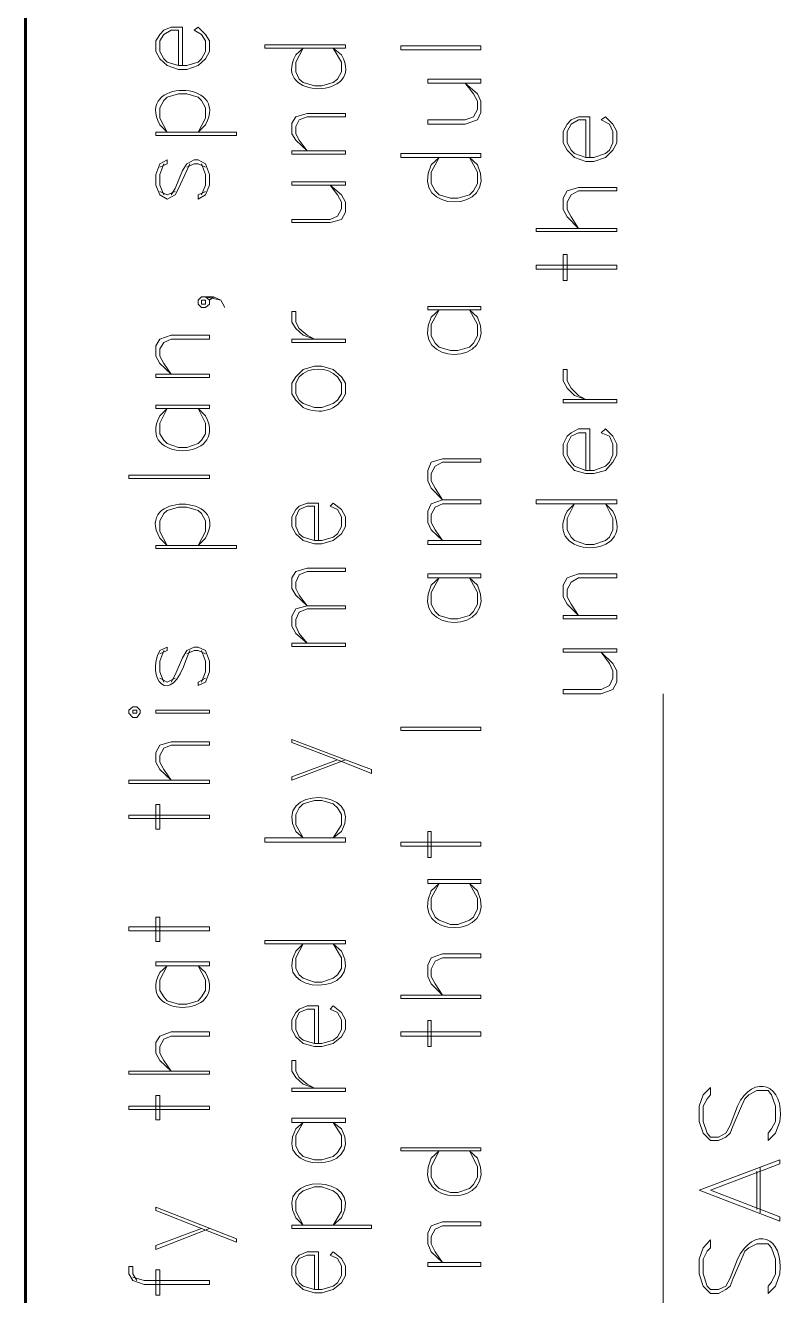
# Model space of a CAD drawing. Header units: inches. Extents: x 5 to 516, y -193 to 129.
# Drawn here: x 376.401 to 377.438, y -26.184 to -24.452 of the extents above; entities that cross this region are included whole.
import ezdxf

# ---------------------------------------------------------------- set-up
doc = ezdxf.new("R2010")
doc.units = ezdxf.units.IN
doc.header["$MEASUREMENT"] = 0
doc.layers.add('PDF5_Geometry', color=7, linetype='Continuous')

msp = doc.modelspace()

# ---------------------------------------------------------------- linework, layer by layer
at = {"layer": 'PDF5_Geometry', "lineweight": 60}
msp.add_lwpolyline([(376.4010311, -16.9256758), (376.4010311, -46.9256782)], dxfattribs=at)
at = {"layer": 'PDF5_Geometry', "lineweight": 15}
for points in [[(376.6154756, -24.5067853), (376.6154756, -24.4545631), (376.5999201, -24.4545631), (376.5899201, -24.4590076), (376.5843645, -24.4645631), (376.578809, -24.473452), (376.578809, -24.4878964), (376.5843645, -24.4978964), (376.5943645, -24.5067853), (376.6099201, -24.5123409), (376.6210312, -24.5123409), (376.6365867, -24.5067853), (376.6465867, -24.4978964), (376.6521423, -24.4878964), (376.6521423, -24.473452), (376.6465867, -24.4645631), (376.6365867, -24.4545631)], [(376.60992, -24.5067853), (376.60992, -24.4590076), (376.59992, -24.4590076), (376.58992, -24.4645631), (376.5843645, -24.473452), (376.5843645, -24.4878964), (376.58992, -24.4978964), (376.5943645, -24.5023409), (376.60992, -24.5067853), (376.6210311, -24.5067853), (376.6365867, -24.5023409), (376.6410311, -24.4978964), (376.6465867, -24.4878964), (376.6465867, -24.473452), (376.6410311, -24.4645631), (376.6310311, -24.4590076), (376.6365867, -24.4545631)], [(376.8321421, -24.4923407), (376.821031, -24.4834518), (376.8321421, -24.5023407), (376.8321421, -24.515674), (376.8265866, -24.525674), (376.821031, -24.5301185), (376.8054755, -24.5345629), (376.7954755, -24.5345629), (376.7799199, -24.5301185), (376.7743643, -24.525674), (376.7699199, -24.515674), (376.7699199, -24.5023407), (376.7799199, -24.4834518), (376.7699199, -24.4923407)], [(376.6465868, -24.5878973), (376.6365868, -24.5978973), (376.6465868, -24.5790084), (376.6465868, -24.5645639), (376.6410312, -24.5545639), (376.6365868, -24.5501195), (376.6210312, -24.545675), (376.6099201, -24.545675), (376.5943645, -24.5501195), (376.5899201, -24.5545639), (376.5843645, -24.5645639), (376.5843645, -24.5790084), (376.5943645, -24.5978973), (376.5843645, -24.5878973)], [(377.1710312, -24.6323414), (377.1710312, -24.5767859), (377.1554757, -24.5767859), (377.1454757, -24.5812303), (377.1399201, -24.5867859), (377.1343646, -24.5967859), (377.1343646, -24.6123414), (377.1399201, -24.6223414), (377.1499201, -24.6323414), (377.1654757, -24.637897), (377.1765868, -24.637897), (377.1921423, -24.6323414), (377.2021423, -24.6223414), (377.2076979, -24.6123414), (377.2076979, -24.5967859), (377.2021423, -24.5867859), (377.1921423, -24.5767859)], [(377.1654756, -24.6323414), (377.1654756, -24.5812303), (377.1554756, -24.5812303), (377.1454756, -24.5867859), (377.1399201, -24.5967859), (377.1399201, -24.6123414), (377.1454756, -24.6223414), (377.1499201, -24.6267859), (377.1654756, -24.6323414), (377.1765867, -24.6323414), (377.1921423, -24.6267859), (377.1976978, -24.6223414), (377.2021423, -24.6123414), (377.2021423, -24.5967859), (377.1976978, -24.5867859), (377.1865867, -24.5812303), (377.1921423, -24.5767859)], [(376.5843645, -24.6456758), (376.5943645, -24.6412313), (376.5943645, -24.6356758), (376.5843645, -24.6412313), (376.578809, -24.6556758), (376.578809, -24.6701202), (376.5843645, -24.6834536), (376.5943645, -24.6890091), (376.6054756, -24.6834536), (376.6099201, -24.6745647), (376.6210312, -24.6501202), (376.6254756, -24.6412313)], [(376.58992, -24.64123), (376.5843644, -24.6556744), (376.5843644, -24.6701189), (376.58992, -24.6834522)], [(376.5999199, -24.6834527), (376.6054754, -24.6745638), (376.6154754, -24.6501194), (376.621031, -24.6412305), (376.631031, -24.635675), (376.6365865, -24.635675), (376.6465865, -24.6412305), (376.6521421, -24.655675), (376.6521421, -24.6701194), (376.6465865, -24.6834527), (376.6365865, -24.6890083)], [(376.6210312, -24.6456742), (376.6310312, -24.6412298), (376.6365868, -24.6412298), (376.6465868, -24.6456742)], [(376.641031, -24.64123), (376.6465866, -24.6556744), (376.6465866, -24.6701189), (376.641031, -24.6834522)], [(377.0176978, -24.6423414), (377.0065867, -24.6323414), (377.0176978, -24.6523414), (377.0176978, -24.667897), (377.0121422, -24.677897), (377.0065867, -24.6834526), (376.9910311, -24.687897), (376.9810311, -24.687897), (376.9654755, -24.6834526), (376.95992, -24.677897), (376.9543644, -24.667897), (376.9543644, -24.6523414), (376.9654755, -24.6323414), (376.9543644, -24.6423414)], [(376.5843644, -24.6790085), (376.5943644, -24.6834529), (376.6054755, -24.6790085)], [(376.6465866, -24.6790085), (376.6365866, -24.6834529), (376.6365866, -24.6890085)], [(376.6676977, -24.8267861), (376.6465866, -24.8223416), (376.6521422, -24.8267861), (376.6521422, -24.8323416), (376.6465866, -24.8367861), (376.6410311, -24.8367861), (376.6365866, -24.8323416), (376.6365866, -24.8267861), (376.6410311, -24.8223416), (376.6576977, -24.8223416), (376.6676977, -24.8267861), (376.6732533, -24.8367861)], [(376.6521422, -24.8267859), (376.6576978, -24.8223415)], [(377.0176978, -24.8501187), (377.0065867, -24.8401187), (377.0176978, -24.8601187), (377.0176978, -24.8756743), (377.0121422, -24.8856743), (377.0065867, -24.8912298), (376.9910311, -24.8956743), (376.9810311, -24.8956743), (376.9654755, -24.8912298), (376.95992, -24.8856743), (376.9543644, -24.8756743), (376.9543644, -24.8601187), (376.9654755, -24.8401187), (376.9543644, -24.8501187)], [(376.8376978, -24.9545641), (376.8376978, -24.9401197), (376.8321422, -24.9312308), (376.8210311, -24.9212308), (376.8054755, -24.9167864), (376.7954755, -24.9167864), (376.77992, -24.9212308), (376.76992, -24.9312308), (376.7643644, -24.9401197), (376.7643644, -24.9545641), (376.76992, -24.963453), (376.77992, -24.973453)], [(376.7743645, -24.9312308), (376.76992, -24.9401197), (376.76992, -24.9545641), (376.7743645, -24.963453), (376.77992, -24.9678975), (376.7954756, -24.973453), (376.8054756, -24.973453), (376.8210311, -24.9678975), (376.8265867, -24.963453), (376.8321423, -24.9545641), (376.8321423, -24.9401197), (376.8265867, -24.9312308)], [(376.6465868, -24.9845633), (376.6365868, -24.9745633), (376.6465868, -24.9945633), (376.6465868, -25.0090078), (376.6410312, -25.0178967), (376.6365868, -25.0223411), (376.6210312, -25.0278967), (376.6099201, -25.0278967), (376.5943645, -25.0223411), (376.5899201, -25.0178967), (376.5843645, -25.0090078), (376.5843645, -24.9945633), (376.5943645, -24.9745633), (376.5843645, -24.9845633)], [(377.1710312, -25.0590089), (377.1710312, -25.0023422), (377.1554757, -25.0023422), (377.1454757, -25.0078978), (377.1399201, -25.0123422), (377.1343646, -25.0234533), (377.1343646, -25.0378978), (377.1399201, -25.0478978), (377.1499201, -25.0590089), (377.1654757, -25.0634533), (377.1765868, -25.0634533), (377.1921423, -25.0590089), (377.2021423, -25.0478978), (377.2076979, -25.0378978), (377.2076979, -25.0234533), (377.2021423, -25.0123422), (377.1921423, -25.0023422)], [(377.1654756, -25.0590089), (377.1654756, -25.0078978), (377.1554756, -25.0078978), (377.1454756, -25.0123422), (377.1399201, -25.0234533), (377.1399201, -25.0378978), (377.1454756, -25.0478978), (377.1499201, -25.0534533), (377.1654756, -25.0590089), (377.1765867, -25.0590089), (377.1921423, -25.0534533), (377.1976978, -25.0478978), (377.2021423, -25.0378978), (377.2021423, -25.0234533), (377.1976978, -25.0123422), (377.1865867, -25.0078978), (377.1921423, -25.0023422)], [(376.6465868, -25.1512315), (376.6365868, -25.1612315), (376.6465868, -25.1423426), (376.6465868, -25.1278981), (376.6410312, -25.1178981), (376.6365868, -25.1134537), (376.6210312, -25.1090092), (376.6099201, -25.1090092), (376.5943645, -25.1134537), (376.5899201, -25.1178981), (376.5843645, -25.1278981), (376.5843645, -25.1423426), (376.5943645, -25.1612315), (376.5843645, -25.1512315)], [(376.801031, -25.1545651), (376.801031, -25.1034539), (376.7854754, -25.1034539), (376.7743643, -25.1078984), (376.7699199, -25.1123428), (376.7643643, -25.1223428), (376.7643643, -25.1356762), (376.7699199, -25.1456762), (376.7799199, -25.1545651), (376.7954754, -25.1590095), (376.8054754, -25.1590095), (376.821031, -25.1545651), (376.8321421, -25.1456762), (376.8376977, -25.1356762), (376.8376977, -25.1223428), (376.8321421, -25.1123428), (376.821031, -25.1034539)], [(376.7954757, -25.1545651), (376.7954757, -25.1078984), (376.7854757, -25.1078984), (376.7743646, -25.1123428), (376.7699201, -25.1223428), (376.7699201, -25.1356762), (376.7743646, -25.1456762), (376.7799201, -25.1501206), (376.7954757, -25.1545651), (376.8054757, -25.1545651), (376.8210312, -25.1501206), (376.8265868, -25.1456762), (376.8321423, -25.1356762), (376.8321423, -25.1223428), (376.8265868, -25.1123428), (376.8165868, -25.1078984), (376.8210312, -25.1034539)], [(377.2021424, -25.1145637), (377.1921424, -25.1045637), (377.2021424, -25.1245637), (377.2021424, -25.1401193), (377.1976979, -25.1501193), (377.1921424, -25.1545637), (377.1765868, -25.1601193), (377.1654757, -25.1601193), (377.1499201, -25.1545637), (377.1454757, -25.1501193), (377.1399201, -25.1401193), (377.1399201, -25.1245637), (377.1499201, -25.1045637), (377.1399201, -25.1145637)], [(377.0176978, -25.2156741), (377.0065867, -25.2056741), (377.0176978, -25.2256741), (377.0176978, -25.2412297), (377.0121422, -25.2512297), (377.0065867, -25.2567852), (376.9910311, -25.2612297), (376.9810311, -25.2612297), (376.9654755, -25.2567852), (376.95992, -25.2512297), (376.9543644, -25.2412297), (376.9543644, -25.2256741), (376.9654755, -25.2056741), (376.9543644, -25.2156741)], [(376.58992, -25.3045646), (376.5843644, -25.3190091), (376.5843644, -25.3334535), (376.58992, -25.347898)], [(376.5843645, -25.3090092), (376.5943645, -25.3045648), (376.5943645, -25.3001204), (376.5843645, -25.3045648)], [(376.5999199, -25.3478973), (376.6054754, -25.3378973), (376.6154754, -25.314564), (376.621031, -25.304564), (376.631031, -25.3001195), (376.6365865, -25.3001195), (376.6465865, -25.304564), (376.6521421, -25.3190084), (376.6521421, -25.3334529), (376.6465865, -25.3478973), (376.6365865, -25.3523418)], [(376.6210312, -25.3090089), (376.6310312, -25.3045644), (376.6365868, -25.3045644), (376.6465868, -25.3090089)], [(376.6210312, -25.3145648), (376.6254756, -25.3045648)], [(376.641031, -25.3045646), (376.6465866, -25.3190091), (376.6465866, -25.3334535), (376.641031, -25.347898)], [(376.5843644, -25.3423431), (376.5943644, -25.3478987), (376.6054755, -25.3423431)], [(376.6465866, -25.3423431), (376.6365866, -25.3478987), (376.6365866, -25.3523431)], [(377.2710311, -27.2756748), (377.2710311, -25.3634524)], [(376.8376979, -25.4534542), (376.7643645, -25.481232), (376.7643645, -25.4767876), (376.8265868, -25.4534542)], [(376.8321421, -25.5512322), (376.821031, -25.5601211), (376.8321421, -25.5423433), (376.8321421, -25.5278989), (376.8265866, -25.51901), (376.821031, -25.5134544), (376.8054755, -25.50901), (376.7954755, -25.50901), (376.7799199, -25.5134544), (376.7743643, -25.51901), (376.7699199, -25.5278989), (376.7699199, -25.5423433), (376.7799199, -25.5601211), (376.7699199, -25.5512322)], [(377.0176978, -25.6323408), (377.0065867, -25.6223408), (377.0176978, -25.6423408), (377.0176978, -25.6567852), (377.0121422, -25.6678964), (377.0065867, -25.6723408), (376.9910311, -25.6778964), (376.9810311, -25.6778964), (376.9654755, -25.6723408), (376.95992, -25.6678964), (376.9543644, -25.6567852), (376.9543644, -25.6423408), (376.9654755, -25.6223408), (376.9543644, -25.6323408)], [(376.8321421, -25.7145642), (376.821031, -25.7045642), (376.8321421, -25.7234531), (376.8321421, -25.7378975), (376.8265866, -25.7467864), (376.821031, -25.7512309), (376.8054755, -25.7567864), (376.7954755, -25.7567864), (376.7799199, -25.7512309), (376.7743643, -25.7467864), (376.7699199, -25.7378975), (376.7699199, -25.7234531), (376.7799199, -25.7045642), (376.7699199, -25.7145642)], [(376.6465868, -25.743453), (376.6365868, -25.7345641), (376.6465868, -25.753453), (376.6465868, -25.7678975), (376.6410312, -25.7767863), (376.6365868, -25.7823419), (376.6210312, -25.7867863), (376.6099201, -25.7867863), (376.5943645, -25.7823419), (376.5899201, -25.7767863), (376.5843645, -25.7678975), (376.5843645, -25.753453), (376.5943645, -25.7345641), (376.5843645, -25.743453)], [(376.801031, -25.8401188), (376.801031, -25.7890077), (376.7854754, -25.7890077), (376.7743643, -25.7934521), (376.7699199, -25.7978965), (376.7643643, -25.8078965), (376.7643643, -25.8212299), (376.7699199, -25.8312299), (376.7799199, -25.8401188), (376.7954754, -25.8445632), (376.8054754, -25.8445632), (376.821031, -25.8401188), (376.8321421, -25.8312299), (376.8376977, -25.8212299), (376.8376977, -25.8078965), (376.8321421, -25.7978965), (376.821031, -25.7890077)], [(376.7954757, -25.8401188), (376.7954757, -25.7934521), (376.7854757, -25.7934521), (376.7743646, -25.7978965), (376.7699201, -25.8078965), (376.7699201, -25.8212299), (376.7743646, -25.8312299), (376.7799201, -25.8356743), (376.7954757, -25.8401188), (376.8054757, -25.8401188), (376.8210312, -25.8356743), (376.8265868, -25.8312299), (376.8321423, -25.8212299), (376.8321423, -25.8078965), (376.8265868, -25.7978965), (376.8165868, -25.7934521), (376.8210312, -25.7890077)], [(377.3721422, -25.9256742), (377.3621422, -25.9523408), (377.3565866, -25.9623408), (377.3465866, -25.9678964), (377.3354755, -25.9678964), (377.3310311, -25.9623408), (377.3254755, -25.9467853), (377.3254755, -25.9256742), (377.3310311, -25.9156742), (377.3354755, -25.9101186), (377.3354755, -25.9001186), (377.3254755, -25.9101186), (377.3199199, -25.9256742), (377.3199199, -25.9467853), (377.3254755, -25.9623408), (377.3354755, -25.9723408), (377.3465866, -25.9723408), (377.3565866, -25.9678964), (377.3621422, -25.9623408), (377.3665866, -25.9523408), (377.3776977, -25.9256742), (377.3821422, -25.9156742), (377.3876977, -25.9101186), (377.3988088, -25.904563), (377.4143644, -25.904563), (377.4188088, -25.9101186), (377.4243644, -25.9256742), (377.4243644, -25.9467853), (377.4188088, -25.9567853), (377.4143644, -25.9623408), (377.4143644, -25.9723408), (377.4243644, -25.9623408), (377.42992, -25.9467853)], [(376.8321421, -25.9567867), (376.821031, -25.9478978), (376.8321421, -25.9656756), (376.8321421, -25.9801201), (376.8265866, -25.9890089), (376.821031, -25.9945645), (376.8054755, -25.9990089), (376.7954755, -25.9990089), (376.7799199, -25.9945645), (376.7743643, -25.9890089), (376.7699199, -25.9801201), (376.7699199, -25.9656756), (376.7799199, -25.9478978), (376.7699199, -25.9567867)], [(377.0176978, -25.9967863), (377.0065867, -25.9867863), (377.0176978, -26.0078974), (377.0176978, -26.0223418), (377.0121422, -26.0323418), (377.0065867, -26.0378974), (376.9910311, -26.0434529), (376.9810311, -26.0434529), (376.9654755, -26.0378974), (376.95992, -26.0323418), (376.9543644, -26.0223418), (376.9543644, -26.0078974), (376.9654755, -25.9867863), (376.9543644, -25.9967863)], [(377.3199199, -26.0401197), (377.42992, -25.9990086), (377.42992, -26.0045641), (377.3354755, -26.0401197), (377.42992, -26.0767864), (377.42992, -26.0823419)], [(377.4032534, -26.0712318), (377.4032534, -26.0090096)], [(377.3988091, -26.0667853), (377.3988091, -26.0145631)], [(376.8321421, -26.0778989), (376.821031, -26.0878989), (376.8321421, -26.06901), (376.8321421, -26.0545656), (376.8265866, -26.0456767), (376.821031, -26.0412323), (376.8054755, -26.0356767), (376.7954755, -26.0356767), (376.7799199, -26.0412323), (376.7743643, -26.0456767), (376.7699199, -26.0545656), (376.7699199, -26.06901), (376.7799199, -26.0878989), (376.7699199, -26.0778989)], [(377.31992, -26.0401197), (377.42992, -26.0823419)], [(376.6521422, -26.0923432), (376.5788089, -26.1212321), (376.5788089, -26.1156765), (376.6410311, -26.0923432)], [(377.3721422, -26.1345648), (377.3621422, -26.1601203), (377.3565866, -26.1712314), (377.3465866, -26.1756759), (377.3354755, -26.1756759), (377.3310311, -26.1712314), (377.3254755, -26.1545648), (377.3254755, -26.1345648), (377.3310311, -26.1234537), (377.3354755, -26.1190092), (377.3354755, -26.1078981), (377.3254755, -26.1190092), (377.3199199, -26.1345648), (377.3199199, -26.1545648), (377.3254755, -26.1712314), (377.3354755, -26.1812314), (377.3465866, -26.1812314), (377.3565866, -26.1756759), (377.3621422, -26.1712314), (377.3665866, -26.1601203), (377.3776977, -26.1345648), (377.3821422, -26.1234537), (377.3876977, -26.1190092), (377.3988088, -26.1134537), (377.4143644, -26.1134537), (377.4188088, -26.1190092), (377.4243644, -26.1345648), (377.4243644, -26.1545648), (377.4188088, -26.1656759), (377.4143644, -26.1712314), (377.4143644, -26.1812314), (377.4243644, -26.1712314), (377.42992, -26.1545648)], [(376.801031, -26.1756765), (376.801031, -26.1245654), (376.7854754, -26.1245654), (376.7743643, -26.1290099), (376.7699199, -26.1334543), (376.7643643, -26.1434543), (376.7643643, -26.1567876), (376.7699199, -26.1667876), (376.7799199, -26.1756765), (376.7954754, -26.180121), (376.8054754, -26.180121), (376.821031, -26.1756765), (376.8321421, -26.1667876), (376.8376977, -26.1567876), (376.8376977, -26.1434543), (376.8321421, -26.1334543), (376.821031, -26.1245654)], [(376.7954757, -26.1756765), (376.7954757, -26.1290099), (376.7854757, -26.1290099), (376.7743646, -26.1334543), (376.7699201, -26.1434543), (376.7699201, -26.1567876), (376.7743646, -26.1667876), (376.7799201, -26.1712321), (376.7954757, -26.1756765), (376.8054757, -26.1756765), (376.8210312, -26.1712321), (376.8265868, -26.1667876), (376.8321423, -26.1567876), (376.8321423, -26.1434543), (376.8265868, -26.1334543), (376.8165868, -26.1290099), (376.8210312, -26.1245654)], [(376.5532533, -26.1634533), (376.5476977, -26.1545644), (376.5476977, -26.1445644), (376.5421422, -26.1445644), (376.5421422, -26.1545644), (376.5476977, -26.1634533), (376.5632533, -26.1690089), (376.6521422, -26.1690089), (376.6521422, -26.1634533)], [(376.5476978, -26.1590094), (376.5632533, -26.1634539), (376.6521422, -26.1634539)]]:
    msp.add_lwpolyline(points, dxfattribs=at)
for points in [[(376.8376978, -24.4790074), (376.7276978, -24.4790074), (376.7276978, -24.4834518), (376.8376978, -24.4834518)], [(377.0221424, -24.4801207), (376.9132535, -24.4801207), (376.9132535, -24.4856762), (377.0221424, -24.4856762)], [(377.0221423, -24.5256755), (376.9499201, -24.5256755), (376.9499201, -24.531231), (377.0221423, -24.531231)], [(377.0010312, -24.531231), (377.0121423, -24.5456755), (377.0176978, -24.5556755), (377.0176978, -24.5667866), (377.0121423, -24.5767866), (377.0010312, -24.5812311), (376.9499201, -24.5812311), (376.9499201, -24.5867866), (377.0010312, -24.5867866), (377.0176978, -24.5812311), (377.0221423, -24.571231), (377.0221423, -24.5556755), (377.0176978, -24.5456755)], [(376.8376977, -24.5723418), (376.8376977, -24.5767862), (376.7854755, -24.5767862), (376.7743644, -24.5812307), (376.76992, -24.5901196), (376.76992, -24.6001196), (376.7743644, -24.6090085), (376.7854755, -24.6234529), (376.76992, -24.6090085), (376.7643644, -24.6001196), (376.7643644, -24.5856751), (376.76992, -24.5767862), (376.7854755, -24.5723418)], [(376.6888088, -24.5978971), (376.5788088, -24.5978971), (376.5788088, -24.6023415), (376.6888088, -24.6023415)], [(376.8376978, -24.6234527), (376.7643644, -24.6234527), (376.7643644, -24.6278972), (376.8376978, -24.6278972)], [(377.0221424, -24.6267859), (376.9132535, -24.6267859), (376.9132535, -24.6323414), (377.0221424, -24.6323414)], [(376.8376978, -24.6656755), (376.7643644, -24.6656755), (376.7643644, -24.6701199), (376.8376978, -24.6701199)], [(376.8165866, -24.6701201), (376.8265866, -24.6834535), (376.8321422, -24.6934535), (376.8321422, -24.7023424), (376.8265866, -24.7123424), (376.8165866, -24.7167868), (376.7643644, -24.7167868), (376.7643644, -24.7212312), (376.8165866, -24.7212312), (376.8321422, -24.7167868), (376.8376978, -24.7067868), (376.8376978, -24.6934535), (376.8321422, -24.6834535)], [(377.2076977, -24.673452), (377.2076977, -24.6778965), (377.1554755, -24.6778965), (377.1454755, -24.683452), (377.1399199, -24.693452), (377.1399199, -24.703452), (377.1454755, -24.713452), (377.1554755, -24.7290076), (377.1399199, -24.713452), (377.1343644, -24.703452), (377.1343644, -24.6878965), (377.1399199, -24.6778965), (377.1554755, -24.673452)], [(377.2076978, -24.7290074), (377.0976978, -24.7290074), (377.0976978, -24.7334518), (377.2076978, -24.7334518)], [(377.2076978, -24.7790076), (377.0976978, -24.7790076), (377.0976978, -24.7845631), (377.2076978, -24.7845631)], [(377.1399199, -24.7645648), (377.1399199, -24.8001203), (377.1343644, -24.8001203), (377.1343644, -24.7645648)], [(376.641031, -24.8267868), (376.641031, -24.8323424), (376.6465866, -24.8323424), (376.6465866, -24.8267868)], [(376.7643646, -24.8423415), (376.7699201, -24.8423415), (376.7699201, -24.856786), (376.7743646, -24.8656749), (376.7854757, -24.8745638), (376.7954757, -24.8801193), (376.7799201, -24.8745638), (376.7699201, -24.8656749), (376.7643646, -24.856786)], [(377.0221423, -24.8356742), (376.9499201, -24.8356742), (376.9499201, -24.8401187), (377.0221423, -24.8401187)], [(376.6521421, -24.874563), (376.6521421, -24.8801185), (376.5999199, -24.8801185), (376.5899199, -24.884563), (376.5843643, -24.8934519), (376.5843643, -24.9034519), (376.5899199, -24.9134519), (376.5999199, -24.9278963), (376.5843643, -24.9134519), (376.5788088, -24.9034519), (376.5788088, -24.8890074), (376.5843643, -24.8801185), (376.5999199, -24.874563)], [(376.8376978, -24.8801191), (376.7643644, -24.8801191), (376.7643644, -24.8845636), (376.8376978, -24.8845636)], [(376.6521421, -24.9278984), (376.5788088, -24.9278984), (376.5788088, -24.9323428), (376.6521421, -24.9323428)], [(377.1343645, -24.9212316), (377.1399201, -24.9212316), (377.1399201, -24.9367872), (377.1454756, -24.9467872), (377.1554756, -24.9567872), (377.1654756, -24.9623427), (377.1499201, -24.9567872), (377.1399201, -24.9467872), (377.1343645, -24.9367872)], [(376.6521421, -24.9701189), (376.5788088, -24.9701189), (376.5788088, -24.9745633), (376.6521421, -24.9745633)], [(377.2076977, -24.9623426), (377.1343644, -24.9623426), (377.1343644, -24.966787), (377.2076977, -24.966787)], [(377.0221423, -25.0434539), (377.0221423, -25.0478984), (376.9699201, -25.0478984), (376.9599201, -25.0534539), (376.9543645, -25.0634539), (376.9543645, -25.0734539), (376.9599201, -25.0834539), (376.9699201, -25.0990095), (376.9543645, -25.0834539), (376.9499201, -25.0734539), (376.9499201, -25.0590095), (376.9543645, -25.0478984), (376.9699201, -25.0434539)], [(376.6521422, -25.0656751), (376.5421422, -25.0656751), (376.5421422, -25.0701195), (376.6521422, -25.0701195)], [(377.0221423, -25.0990095), (377.0221423, -25.1045651), (376.9699201, -25.1045651), (376.9599201, -25.1090095), (376.9543645, -25.1190095), (376.9543645, -25.1301206), (376.9599201, -25.1401206), (376.9699201, -25.1545651), (376.9543645, -25.1401206), (376.9499201, -25.1301206), (376.9499201, -25.1145651), (376.9543645, -25.1045651), (376.9699201, -25.0990095)], [(377.2076978, -25.0990081), (377.0976978, -25.0990081), (377.0976978, -25.1045637), (377.2076978, -25.1045637)], [(377.0221423, -25.1545637), (376.9499201, -25.1545637), (376.9499201, -25.1601193), (377.0221423, -25.1601193)], [(376.6888088, -25.1612313), (376.5788088, -25.1612313), (376.5788088, -25.1656757), (376.6888088, -25.1656757)], [(376.8376977, -25.1923415), (376.8376977, -25.1967859), (376.7854755, -25.1967859), (376.7743644, -25.2012304), (376.76992, -25.2112304), (376.76992, -25.2201193), (376.7743644, -25.2290082), (376.7854755, -25.2434526), (376.76992, -25.2290082), (376.7643644, -25.2201193), (376.7643644, -25.2056748), (376.76992, -25.1967859), (376.7854755, -25.1923415)], [(377.0221423, -25.2001185), (376.9499201, -25.2001185), (376.9499201, -25.2056741), (377.0221423, -25.2056741)], [(377.2076977, -25.2001187), (377.2076977, -25.2056743), (377.1554755, -25.2056743), (377.1454755, -25.2112298), (377.1399199, -25.2212298), (377.1399199, -25.2312298), (377.1454755, -25.2412298), (377.1554755, -25.2567854), (377.1399199, -25.2412298), (377.1343644, -25.2312298), (377.1343644, -25.2156743), (377.1399199, -25.2056743), (377.1554755, -25.2001187)], [(376.8376977, -25.2434528), (376.8376977, -25.2478972), (376.7854755, -25.2478972), (376.7743644, -25.2523417), (376.76992, -25.2623417), (376.76992, -25.2712306), (376.7743644, -25.2812306), (376.7854755, -25.2945639), (376.76992, -25.2812306), (376.7643644, -25.2712306), (376.7643644, -25.2578972), (376.76992, -25.2478972), (376.7854755, -25.2434528)], [(377.2076977, -25.2567852), (377.1343644, -25.2567852), (377.1343644, -25.2612297), (377.2076977, -25.2612297)], [(376.8376978, -25.2945637), (376.7643644, -25.2945637), (376.7643644, -25.2990082), (376.8376978, -25.2990082)], [(377.2076977, -25.3023423), (377.1343644, -25.3023423), (377.1343644, -25.3067868), (377.2076977, -25.3067868)], [(377.1865866, -25.3067856), (377.1976977, -25.3223411), (377.2021421, -25.3323411), (377.2021421, -25.3423411), (377.1976977, -25.3523411), (377.1865866, -25.3578967), (377.1343644, -25.3578967), (377.1343644, -25.3634523), (377.1865866, -25.3634523), (377.2021421, -25.3578967), (377.2076977, -25.3478967), (377.2076977, -25.3323411), (377.2021421, -25.3223411)], [(376.5421422, -25.3901201), (376.5476977, -25.3956757), (376.5532533, -25.3956757), (376.5576977, -25.3901201), (376.5576977, -25.3856756), (376.5532533, -25.3812312), (376.5476977, -25.3812312), (376.5421422, -25.3856756)], [(376.5476978, -25.3856756), (376.5476978, -25.3901201), (376.5532533, -25.3901201), (376.5532533, -25.3856756)], [(376.6521421, -25.3856756), (376.5788088, -25.3856756), (376.5788088, -25.3901201), (376.6521421, -25.3901201)], [(377.0221424, -25.4090092), (376.9132535, -25.4090092), (376.9132535, -25.4134536), (377.0221424, -25.4134536)], [(376.6521421, -25.4290098), (376.6521421, -25.4334542), (376.5999199, -25.4334542), (376.5899199, -25.4378987), (376.5843643, -25.4478987), (376.5843643, -25.4567876), (376.5899199, -25.4667876), (376.5999199, -25.481232), (376.5843643, -25.4667876), (376.5788088, -25.4567876), (376.5788088, -25.4434542), (376.5843643, -25.4334542), (376.5999199, -25.4290098)], [(376.8732533, -25.4723431), (376.8732533, -25.4667876), (376.8376978, -25.4534542), (376.7643644, -25.4256765), (376.7643644, -25.4301209), (376.8265866, -25.4534542)], [(376.6521422, -25.4812318), (376.5421422, -25.4812318), (376.5421422, -25.4856763), (376.6521422, -25.4856763)], [(376.5843643, -25.5145649), (376.5843643, -25.5478982), (376.5788088, -25.5478982), (376.5788088, -25.5145649)], [(376.6521422, -25.5290088), (376.5421422, -25.5290088), (376.5421422, -25.5334533), (376.6521422, -25.5334533)], [(376.9543645, -25.5512311), (376.9543645, -25.5867867), (376.9499201, -25.5867867), (376.9499201, -25.5512311)], [(376.8376978, -25.5601197), (376.7276978, -25.5601197), (376.7276978, -25.5656753), (376.8376978, -25.5656753)], [(377.0221424, -25.5656762), (376.9132535, -25.5656762), (376.9132535, -25.5712318), (377.0221424, -25.5712318)], [(377.0221423, -25.6167852), (376.9499201, -25.6167852), (376.9499201, -25.6223408), (377.0221423, -25.6223408)], [(376.5843643, -25.6678965), (376.5843643, -25.7012299), (376.5788088, -25.7012299), (376.5788088, -25.6678965)], [(376.6521422, -25.6812316), (376.5421422, -25.6812316), (376.5421422, -25.6867871), (376.6521422, -25.6867871)], [(376.8376978, -25.7001198), (376.7276978, -25.7001198), (376.7276978, -25.7045642), (376.8376978, -25.7045642)], [(376.6521421, -25.7290086), (376.5788088, -25.7290086), (376.5788088, -25.7345641), (376.6521421, -25.7345641)], [(377.0221423, -25.7178981), (377.0221423, -25.7234536), (376.9699201, -25.7234536), (376.9599201, -25.7278981), (376.9543645, -25.7390092), (376.9543645, -25.7490092), (376.9599201, -25.7590092), (376.9699201, -25.7745648), (376.9543645, -25.7590092), (376.9499201, -25.7490092), (376.9499201, -25.7334536), (376.9543645, -25.7234536), (376.9699201, -25.7178981)], [(377.0221424, -25.7745646), (376.9132535, -25.7745646), (376.9132535, -25.779009), (377.0221424, -25.779009)], [(376.9543645, -25.8090075), (376.9543645, -25.844563), (376.9499201, -25.844563), (376.9499201, -25.8090075)], [(376.6521421, -25.8245639), (376.6521421, -25.8301195), (376.5999199, -25.8301195), (376.5899199, -25.8345639), (376.5843643, -25.8445639), (376.5843643, -25.8534528), (376.5899199, -25.8634528), (376.5999199, -25.8778973), (376.5843643, -25.8634528), (376.5788088, -25.8534528), (376.5788088, -25.8390084), (376.5843643, -25.8301195), (376.5999199, -25.8245639)], [(377.0221424, -25.8245648), (376.9132535, -25.8245648), (376.9132535, -25.8301203), (377.0221424, -25.8301203)], [(376.7643646, -25.863453), (376.7699201, -25.863453), (376.7699201, -25.8778975), (376.7743646, -25.8867863), (376.7854757, -25.8956752), (376.7954757, -25.9012308), (376.7799201, -25.8956752), (376.7699201, -25.8867863), (376.7643646, -25.8778975)], [(376.6521422, -25.8778971), (376.5421422, -25.8778971), (376.5421422, -25.8823415), (376.6521422, -25.8823415)], [(376.8376978, -25.9012306), (376.7643644, -25.9012306), (376.7643644, -25.9056751), (376.8376978, -25.9056751)], [(376.5843643, -25.9112302), (376.5843643, -25.9445635), (376.5788088, -25.9445635), (376.5788088, -25.9112302)], [(376.6521422, -25.9256763), (376.5421422, -25.9256763), (376.5421422, -25.9301208), (376.6521422, -25.9301208)], [(376.8376978, -25.9423423), (376.7643644, -25.9423423), (376.7643644, -25.9478978), (376.8376978, -25.9478978)], [(377.0221424, -25.9823418), (376.9132535, -25.9823418), (376.9132535, -25.9867863), (377.0221424, -25.9867863)], [(376.6888088, -26.111231), (376.6888088, -26.1067865), (376.5788088, -26.0634532), (376.5788088, -26.0678977), (376.641031, -26.0923421)], [(376.8732533, -26.0878987), (376.7643644, -26.0878987), (376.7643644, -26.0923432), (376.8732533, -26.0923432)], [(377.0221423, -26.0834524), (377.0221423, -26.089008), (376.9699201, -26.089008), (376.9599201, -26.0934524), (376.9543645, -26.1034524), (376.9543645, -26.1134524), (376.9599201, -26.1245635), (376.9699201, -26.139008), (376.9543645, -26.1245635), (376.9499201, -26.1134524), (376.9499201, -26.099008), (376.9543645, -26.089008), (376.9699201, -26.0834524)], [(377.0221423, -26.1390089), (376.9499201, -26.1390089), (376.9499201, -26.1445644), (377.0221423, -26.1445644)], [(376.5843643, -26.1490084), (376.5843643, -26.1834529), (376.5788088, -26.1834529), (376.5788088, -26.1490084)]]:
    msp.add_lwpolyline(points, close=True, dxfattribs=at)
for points in [[(376.7699199, -24.4923407), (376.7351792, -24.5544518), (376.8667162, -24.553674), (376.8321421, -24.4923407)], [(376.5843645, -24.5878973), (376.5499571, -24.5252861), (376.6809942, -24.5252861), (376.6465868, -24.5878973)], [(376.9543644, -24.6423414), (376.9236052, -24.7099896), (377.048457, -24.7099896), (377.0176978, -24.6423414)], [(376.9543644, -24.8501187), (376.9236052, -24.9177668), (377.048457, -24.9177668), (377.0176978, -24.8501187)], [(376.8265867, -24.9312308), (376.8126978, -24.9174715), (376.7882534, -24.9174715), (376.7743645, -24.9312308)], [(376.77992, -24.973453), (376.8026237, -24.9831753), (376.8263644, -24.9785271), (376.8376978, -24.9545641)], [(376.5843645, -24.9845633), (376.5505868, -25.0480633), (376.6803645, -25.0480633), (376.6465868, -24.9845633)], [(376.5843645, -25.1512315), (376.5486423, -25.0896759), (376.682309, -25.0896759), (376.6465868, -25.1512315)], [(377.1399201, -25.1145637), (377.1050127, -25.1809711), (377.2370498, -25.1809711), (377.2021424, -25.1145637)], [(376.9543644, -25.2156741), (376.9236052, -25.2833223), (377.048457, -25.2833223), (377.0176978, -25.2156741)], [(376.5843645, -25.3045648), (376.5642164, -25.3403055), (376.5986423, -25.3870463), (376.6210312, -25.3145648)], [(376.7699199, -25.5512322), (376.7361792, -25.4891211), (376.8657347, -25.4899729), (376.8321421, -25.5512322)], [(376.9543644, -25.6323408), (376.9229015, -25.699026), (377.0491607, -25.699026), (377.0176978, -25.6323408)], [(376.7699199, -25.7145642), (376.7361792, -25.7766753), (376.8657347, -25.7758235), (376.8321421, -25.7145642)], [(376.5843645, -25.743453), (376.5505868, -25.806953), (376.6803645, -25.806953), (376.6465868, -25.743453)], [(377.3721422, -25.9256742), (377.3942348, -25.8796927), (377.4379385, -25.8959519), (377.42992, -25.9467853)], [(376.7699199, -25.9567867), (376.7361792, -26.0188978), (376.8657347, -26.018046), (376.8321421, -25.9567867)], [(376.9543644, -25.9967863), (376.92392, -26.0651196), (377.0481422, -26.0651196), (377.0176978, -25.9967863)], [(376.7699199, -26.0778989), (376.7361792, -26.0157878), (376.8657347, -26.0166397), (376.8321421, -26.0778989)], [(377.3721422, -26.1345648), (377.3942718, -26.0879722), (377.436457, -26.1024351), (377.42992, -26.1545648)]]:
    msp.add_open_spline(points, degree=3, dxfattribs=at)

doc.saveas('drawing.dxf')
